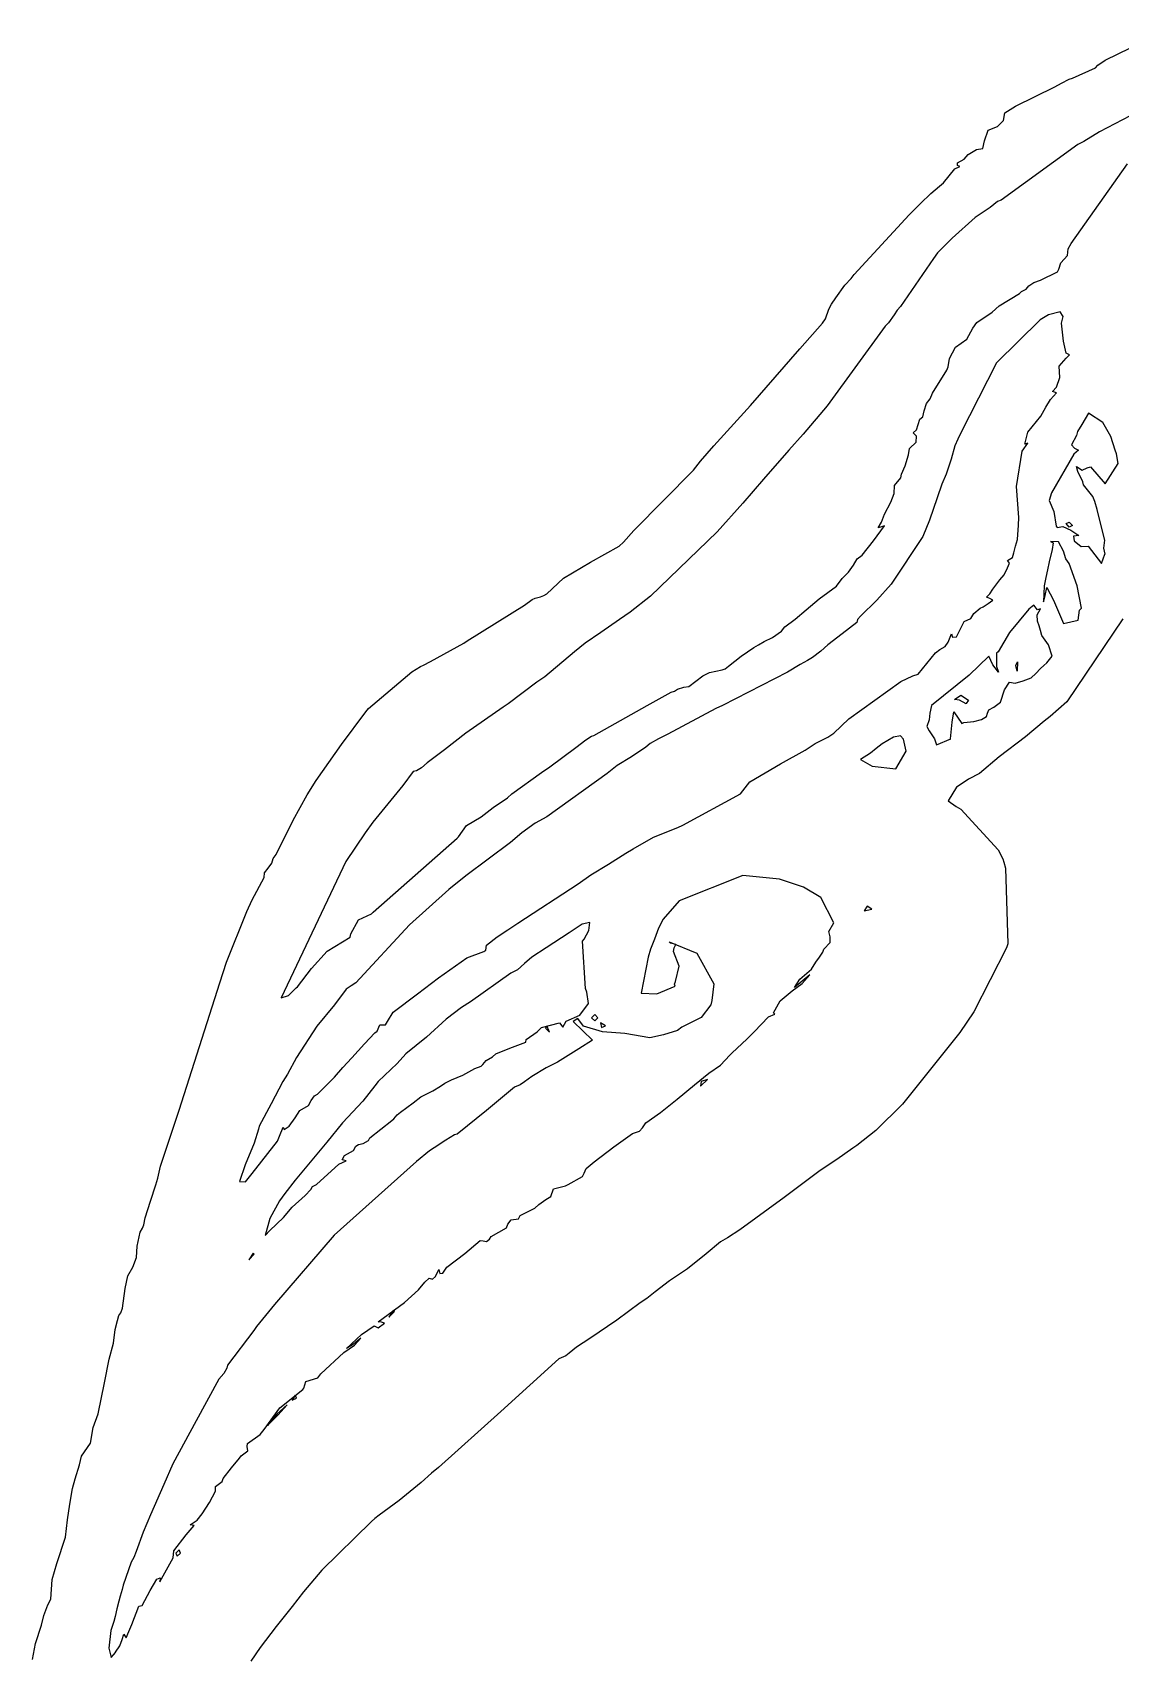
# Model space of a CAD drawing. Extents: x 0 to 208, y 1 to 205.
# Drawn here: x 168.35 to 171.89, y 192.35 to 197.63 of the extents above; entities that cross this region are included whole.
import ezdxf

# ---------------------------------------------------------------- set-up
doc = ezdxf.new("R2010")
doc.units = 0

msp = doc.modelspace()

# ---------------------------------------------------------------- linework, layer by layer
at = {"layer": 'test'}
for p, q in [((171.835584, 197.54152), (172.019982, 197.631306)), ((171.729593, 197.482643), (171.804568, 197.516769)), ((171.804568, 197.516769), (171.812329, 197.524925)), ((171.812329, 197.524925), (171.835584, 197.54152)), ((171.672302, 197.455352), (171.693553, 197.467205)), ((171.693553, 197.467205), (171.718558, 197.47951)), ((171.718558, 197.47951), (171.729593, 197.482643)), ((171.544453, 197.392191), (171.672302, 197.455352)), ((171.505969, 197.346104), (171.509723, 197.370488)), ((171.509723, 197.370488), (171.544453, 197.392191)), ((171.91723, 197.361217), (171.817126, 197.308696)), ((171.443567, 197.280016), (171.455675, 197.314805)), ((171.455675, 197.314805), (171.486524, 197.326602)), ((171.486524, 197.326602), (171.505969, 197.346104)), ((171.817126, 197.308696), (171.766162, 197.277985)), ((171.391243, 197.235792), (171.418054, 197.251822)), ((171.418054, 197.251822), (171.438177, 197.254785)), ((171.438177, 197.254785), (171.443567, 197.280016)), ((171.747338, 197.26774), (171.498534, 197.087505)), ((171.766162, 197.277985), (171.747338, 197.26774)), ((171.347753, 197.189084), (171.363473, 197.196111)), ((171.355881, 197.208106), (171.377979, 197.220552)), ((171.356445, 197.19947), (171.355881, 197.208106)), ((171.363473, 197.196111), (171.356445, 197.19947)), ((171.377979, 197.220552), (171.391243, 197.235792)), ((171.725273, 196.94704), (171.908723, 197.205575)), ((171.29844, 197.132634), (171.310491, 197.143612)), ((171.310491, 197.143612), (171.347753, 197.189084)), ((171.235917, 197.075904), (171.269394, 197.109379)), ((171.269394, 197.109379), (171.29844, 197.132634)), ((171.498534, 197.087505), (171.485862, 197.082792)), ((171.020807, 196.845953), (171.199736, 197.039667)), ((171.199736, 197.039667), (171.212662, 197.052649)), ((171.212662, 197.052649), (171.235917, 197.075904)), ((171.461986, 197.063008), (171.413241, 197.03145)), ((171.485862, 197.082792), (171.461986, 197.063008)), ((171.413241, 197.03145), (171.338559, 196.964236)), ((171.338559, 196.964236), (171.291397, 196.916041)), ((171.713194, 196.907247), (171.716017, 196.92895)), ((171.716017, 196.92895), (171.725273, 196.94704)), ((171.278274, 196.89795), (171.171224, 196.742381)), ((171.291397, 196.916041), (171.278274, 196.89795)), ((171.684944, 196.862881), (171.692338, 196.884387)), ((171.692338, 196.884387), (171.713194, 196.907247)), ((170.990214, 196.81172), (171.011381, 196.832745)), ((171.011381, 196.832745), (171.020807, 196.845953)), ((171.603842, 196.820407), (171.626278, 196.827971)), ((171.626278, 196.827971), (171.681416, 196.854697)), ((171.681416, 196.854697), (171.684944, 196.862881)), ((170.947742, 196.750034), (170.961712, 196.770354)), ((170.961712, 196.770354), (170.990214, 196.81172)), ((171.491845, 196.743863), (171.557614, 196.784762)), ((171.557614, 196.784762), (171.564246, 196.79131)), ((171.564246, 196.79131), (171.579232, 196.798732)), ((171.579232, 196.798732), (171.587812, 196.809626)), ((171.587812, 196.809626), (171.603842, 196.820407)), ((170.927366, 196.702161), (170.938768, 196.733186)), ((170.938768, 196.733186), (170.947742, 196.750034)), ((171.160866, 196.729907), (171.150537, 196.714921)), ((171.171224, 196.742381), (171.160866, 196.729907)), ((171.419466, 196.690517), (171.46859, 196.724023)), ((171.46859, 196.724023), (171.491845, 196.743863)), ((171.689898, 196.724332), (171.651601, 196.715131)), ((171.698958, 196.709261), (171.689898, 196.724332)), ((170.843969, 196.604602), (170.918617, 196.687993)), ((170.918617, 196.687993), (170.927366, 196.702161)), ((171.121807, 196.678515), (170.9333, 196.419667)), ((171.132447, 196.68938), (171.121807, 196.678515)), ((171.150537, 196.714921), (171.132447, 196.68938)), ((171.387123, 196.636302), (171.406427, 196.671778)), ((171.406427, 196.671778), (171.419466, 196.690517)), ((171.625298, 196.698904), (171.483391, 196.559565)), ((171.651601, 196.715131), (171.625298, 196.698904)), ((171.693708, 196.688603), (171.698958, 196.709261)), ((171.700566, 196.630188), (171.693708, 196.688603)), ((171.349633, 196.609943), (171.387123, 196.636302)), ((171.709626, 196.590533), (171.700566, 196.630188)), ((170.684528, 196.421045), (170.843969, 196.604602)), ((171.325955, 196.546347), (171.330809, 196.573751)), ((171.330809, 196.573751), (171.349633, 196.609943)), ((171.483391, 196.559565), (171.365936, 196.329983)), ((171.686342, 196.5482), (171.709033, 196.574785)), ((171.709033, 196.574785), (171.719588, 196.585735)), ((171.719588, 196.585735), (171.709626, 196.590533)), ((171.275575, 196.461043), (171.322088, 196.536018)), ((171.322088, 196.536018), (171.325955, 196.546347)), ((171.678243, 196.480749), (171.689165, 196.511929)), ((171.689165, 196.511929), (171.686342, 196.5482)), ((171.268068, 196.442952), (171.275575, 196.461043)), ((171.657951, 196.44056), (171.678243, 196.462009)), ((171.665317, 196.465932), (171.678243, 196.480749)), ((171.678243, 196.462009), (171.665317, 196.465932)), ((170.565653, 196.289854), (170.684528, 196.421045)), ((170.9333, 196.419667), (170.854921, 196.328057)), ((171.243402, 196.383657), (171.24803, 196.403723)), ((171.24803, 196.403723), (171.255368, 196.427853)), ((171.255368, 196.427853), (171.268068, 196.442952)), ((171.626539, 196.386681), (171.643303, 196.414963)), ((171.643303, 196.414963), (171.657951, 196.44056)), ((171.222997, 196.342123), (171.233863, 196.376771)), ((171.233863, 196.376771), (171.243402, 196.383657)), ((171.584311, 196.334761), (171.626539, 196.386681)), ((171.760237, 196.359426), (171.745985, 196.336792)), ((171.781319, 196.395621), (171.760237, 196.359426)), ((171.827968, 196.365889), (171.781319, 196.395621)), ((171.854468, 196.320589), (171.827968, 196.365889)), ((170.854921, 196.328057), (170.809122, 196.276351)), ((171.200504, 196.281247), (171.221671, 196.301737)), ((171.212668, 196.331793), (171.222997, 196.342123)), ((171.223082, 196.321492), (171.212668, 196.331793)), ((171.221671, 196.301737), (171.223082, 196.321492)), ((171.357921, 196.311271), (171.347309, 196.290472)), ((171.365936, 196.329983), (171.357921, 196.311271)), ((171.566615, 196.272878), (171.585016, 196.29873)), ((171.574828, 196.295569), (171.584311, 196.334761)), ((171.585016, 196.29873), (171.574828, 196.295569)), ((171.742824, 196.323866), (171.726568, 196.293369)), ((171.745985, 196.336792), (171.742824, 196.323866)), ((171.868213, 196.275877), (171.854468, 196.320589)), ((170.522451, 196.23998), (170.565653, 196.289854)), ((170.809122, 196.276351), (170.726389, 196.182067)), ((171.186167, 196.225458), (171.197682, 196.261238)), ((171.197682, 196.261238), (171.200504, 196.281247)), ((171.335399, 196.247131), (171.319679, 196.198148)), ((171.347309, 196.290472), (171.335399, 196.247131)), ((171.547622, 196.158539), (171.566615, 196.272878)), ((171.734499, 196.262607), (171.661685, 196.137396)), ((171.726568, 196.293369), (171.7367, 196.28208)), ((171.748836, 196.275617), (171.734499, 196.262607)), ((171.7367, 196.28208), (171.748836, 196.275617)), ((171.872841, 196.263854), (171.868213, 196.275877)), ((171.878006, 196.232829), (171.872841, 196.263854)), ((170.305334, 196.015645), (170.499139, 196.21147)), ((170.499139, 196.21147), (170.522451, 196.23998)), ((171.17231, 196.186427), (171.17485, 196.198054)), ((171.17485, 196.198054), (171.186167, 196.225458)), ((171.319679, 196.198148), (171.305089, 196.165269)), ((171.74758, 196.207195), (171.742838, 196.223)), ((171.742838, 196.223), (171.760647, 196.210695)), ((171.763751, 196.173588), (171.74758, 196.207195)), ((171.760647, 196.210695), (171.776987, 196.218456)), ((171.776987, 196.218456), (171.78805, 196.221447)), ((171.78805, 196.221447), (171.835845, 196.167137)), ((171.835845, 196.167137), (171.878006, 196.232829)), ((170.726389, 196.182067), (170.659341, 196.103516)), ((171.151031, 196.135514), (171.15216, 196.160744)), ((171.15216, 196.160744), (171.17231, 196.186427)), ((171.305089, 196.165269), (171.290385, 196.12124)), ((171.55558, 196.05771), (171.547622, 196.158539)), ((171.661685, 196.137396), (171.653727, 196.112701)), ((171.765444, 196.163033), (171.763751, 196.173588)), ((171.795749, 196.125515), (171.765444, 196.163033)), ((170.659341, 196.103516), (170.576613, 196.010546)), ((171.119591, 196.068751), (171.140278, 196.106631)), ((171.140278, 196.106631), (171.151031, 196.135514)), ((171.290385, 196.12124), (171.265182, 196.048534)), ((171.653727, 196.112701), (171.668797, 196.07647)), ((171.802156, 196.10923), (171.795749, 196.125515)), ((171.809973, 196.083887), (171.802156, 196.10923)), ((171.815223, 196.060632), (171.809973, 196.083887)), ((171.099074, 196.023483), (171.109262, 196.042194)), ((171.109262, 196.042194), (171.119591, 196.068751)), ((171.265182, 196.048534), (171.243903, 195.995761)), ((171.550726, 195.986424), (171.554451, 196.032959)), ((171.554451, 196.032959), (171.55558, 196.05771)), ((171.668797, 196.07647), (171.676248, 196.028768)), ((171.709009, 196.037442), (171.719338, 196.042014)), ((171.719338, 196.026491), (171.709009, 196.037442)), ((171.709009, 196.037442), (171.709009, 196.037442)), ((171.719338, 196.042014), (171.729667, 196.031063)), ((171.729667, 196.031063), (171.719338, 196.026491)), ((171.834527, 195.983591), (171.815223, 196.060632)), ((170.271724, 195.977029), (170.305334, 196.015645)), ((170.576613, 196.010546), (170.359443, 195.801671)), ((171.047215, 195.934628), (171.083413, 195.9822)), ((171.083413, 195.9822), (171.11945, 196.030285)), ((171.109262, 196.026672), (171.099074, 196.023483)), ((171.11945, 196.030285), (171.109262, 196.026672)), ((171.243903, 195.995761), (171.140528, 195.840561)), ((171.544179, 195.964636), (171.550726, 195.986424)), ((171.684563, 195.978757), (171.65857, 195.979603)), ((171.65857, 195.979603), (171.666473, 195.974834)), ((171.676248, 196.028768), (171.680453, 196.025212)), ((171.680453, 196.025212), (171.698544, 196.027752)), ((171.701016, 195.948141), (171.684563, 195.978757)), ((171.698544, 196.027752), (171.724395, 196.016153)), ((171.724395, 196.016153), (171.750247, 195.999389)), ((171.750247, 195.999389), (171.732918, 195.996849)), ((171.732918, 195.996849), (171.734894, 195.981186)), ((171.734894, 195.981186), (171.758234, 195.963095)), ((171.831592, 195.95836), (171.834527, 195.983591)), ((170.165056, 195.912397), (170.257557, 195.964103)), ((170.257557, 195.964103), (170.271724, 195.977029)), ((171.030508, 195.923255), (171.047215, 195.934628)), ((171.518976, 195.917505), (171.535486, 195.927072)), ((171.535486, 195.927072), (171.538901, 195.942651)), ((171.538901, 195.942651), (171.544179, 195.964636)), ((171.664215, 195.95347), (171.654196, 195.913273)), ((171.666473, 195.974834), (171.664215, 195.95347)), ((171.707762, 195.92308), (171.701016, 195.948141)), ((171.758234, 195.963095), (171.781122, 195.963942)), ((171.781122, 195.963942), (171.823836, 195.908618)), ((171.823836, 195.908618), (171.835266, 195.938263)), ((171.835543, 195.938125), (171.831592, 195.95836)), ((171.835266, 195.938263), (171.835543, 195.938125)), ((170.077302, 195.860688), (170.165056, 195.912397)), ((170.981401, 195.858936), (171.002173, 195.879877)), ((171.002173, 195.879877), (171.01905, 195.903161)), ((171.01905, 195.903161), (171.030508, 195.923255)), ((171.508139, 195.871559), (171.51875, 195.894024)), ((171.51875, 195.894024), (171.525637, 195.90901)), ((171.525637, 195.90901), (171.518976, 195.917505)), ((171.648862, 195.88807), (171.643697, 195.862219)), ((171.654196, 195.913273), (171.648862, 195.88807)), ((171.719305, 195.907868), (171.707762, 195.92308)), ((171.745156, 195.836141), (171.719305, 195.907868)), ((170.023445, 195.809744), (170.077302, 195.860688)), ((170.907699, 195.793379), (170.963565, 195.83506)), ((170.963565, 195.83506), (170.981401, 195.858936)), ((171.140528, 195.840561), (171.094943, 195.788855)), ((171.460895, 195.809518), (171.471224, 195.824448)), ((171.471224, 195.824448), (171.494225, 195.855473)), ((171.494225, 195.855473), (171.508139, 195.871559)), ((171.637545, 195.835775), (171.635852, 195.783911)), ((171.643697, 195.862219), (171.637545, 195.835775)), ((171.640819, 195.803977), (171.646632, 195.830054)), ((171.646632, 195.830054), (171.657187, 195.809367)), ((171.759324, 195.763613), (171.745156, 195.836141)), ((169.764913, 195.657542), (169.951055, 195.772773)), ((169.951055, 195.772773), (169.975298, 195.790892)), ((169.975298, 195.790892), (169.985543, 195.795549)), ((169.985543, 195.795549), (170.002759, 195.799584)), ((170.002759, 195.799584), (170.013116, 195.803818)), ((170.013116, 195.803818), (170.023445, 195.809744)), ((170.359443, 195.801671), (170.293404, 195.750315)), ((170.864615, 195.757799), (170.907699, 195.793379)), ((171.094943, 195.788855), (171.041657, 195.737149)), ((171.429738, 195.763008), (171.44018, 195.767524)), ((171.44018, 195.767524), (171.455702, 195.778474)), ((171.450566, 195.798568), (171.460895, 195.809518)), ((171.460895, 195.793996), (171.450566, 195.798568)), ((171.455702, 195.778474), (171.471224, 195.789424)), ((171.471224, 195.789424), (171.460895, 195.793996)), ((171.604477, 195.77324), (171.5876, 195.759581)), ((171.61602, 195.757718), (171.604477, 195.77324)), ((171.635852, 195.783911), (171.640819, 195.803977)), ((171.657187, 195.809367), (171.668081, 195.78868)), ((171.668081, 195.78868), (171.700819, 195.713705)), ((170.258645, 195.726806), (170.198007, 195.684479)), ((170.293404, 195.750315), (170.258645, 195.726806)), ((170.795623, 195.702642), (170.829405, 195.727703)), ((170.829405, 195.727703), (170.864615, 195.757799)), ((171.02938, 195.716463), (170.982207, 195.680268)), ((171.03192, 195.726792), (171.02938, 195.716463)), ((171.041657, 195.737149), (171.03192, 195.726792)), ((171.365984, 195.696178), (171.378345, 195.719348)), ((171.378345, 195.719348), (171.399455, 195.729226)), ((171.399455, 195.729226), (171.4097, 195.74551)), ((171.4097, 195.74551), (171.429738, 195.763008)), ((171.5876, 195.759581), (171.525302, 195.683999)), ((171.615512, 195.741885), (171.626208, 195.760907)), ((171.616641, 195.720606), (171.615512, 195.741885)), ((171.626208, 195.760907), (171.61602, 195.757718)), ((171.621043, 195.706015), (171.616641, 195.720606)), ((171.700819, 195.713705), (171.748512, 195.724063)), ((171.89316, 195.728859), (171.710887, 195.458674)), ((171.748512, 195.724063), (171.748543, 195.724009)), ((171.748543, 195.724009), (171.752748, 195.756473)), ((171.752748, 195.756473), (171.759324, 195.763613)), ((170.198007, 195.684479), (170.14745, 195.64917)), ((170.728519, 195.65489), (170.755245, 195.66742)), ((170.755245, 195.66742), (170.784475, 195.688418)), ((170.784475, 195.688418), (170.795623, 195.702642)), ((170.982207, 195.680268), (170.935801, 195.644073)), ((171.326444, 195.653167), (171.336661, 195.680176)), ((171.336661, 195.680176), (171.340019, 195.668661)), ((171.340019, 195.668661), (171.353622, 195.670637)), ((171.353622, 195.670637), (171.365984, 195.696178)), ((171.525302, 195.683999), (171.488122, 195.621089)), ((171.626208, 195.690493), (171.621043, 195.706015)), ((171.630724, 195.67497), (171.626208, 195.690493)), ((171.651777, 195.644251), (171.630724, 195.67497)), ((169.645387, 195.589925), (169.75306, 195.649612)), ((169.75306, 195.649612), (169.764913, 195.657542)), ((170.112384, 195.621681), (170.016437, 195.54065)), ((170.14745, 195.64917), (170.112384, 195.621681)), ((170.654249, 195.607872), (170.695612, 195.635304)), ((170.695612, 195.635304), (170.710259, 195.644081)), ((170.710259, 195.644081), (170.728519, 195.65489)), ((170.912857, 195.623386), (170.885594, 195.602699)), ((170.935801, 195.644073), (170.912857, 195.623386)), ((171.228217, 195.549242), (171.285155, 195.618144)), ((171.285155, 195.618144), (171.299436, 195.629235)), ((171.299436, 195.629235), (171.31603, 195.638915)), ((171.31603, 195.638915), (171.326444, 195.653167)), ((171.488122, 195.621089), (171.483184, 195.617138)), ((171.483184, 195.617138), (171.483466, 195.573831)), ((171.664054, 195.606949), (171.651777, 195.644251)), ((169.444341, 195.43788), (169.584806, 195.556453)), ((169.584806, 195.556453), (169.613186, 195.574007)), ((169.613186, 195.574007), (169.623092, 195.578579)), ((169.623092, 195.578579), (169.645387, 195.589925)), ((170.550821, 195.554402), (170.571508, 195.558353)), ((170.571508, 195.558353), (170.592195, 195.562925)), ((170.592195, 195.562925), (170.602524, 195.566509)), ((170.804292, 195.555991), (170.593303, 195.447584)), ((170.602524, 195.566509), (170.612881, 195.574665)), ((170.612881, 195.574665), (170.654249, 195.607872)), ((170.84566, 195.580375), (170.804292, 195.555991)), ((170.86979, 195.593301), (170.84566, 195.580375)), ((170.885594, 195.602699), (170.86979, 195.593301)), ((171.458517, 195.607773), (171.394673, 195.545724)), ((171.471161, 195.578741), (171.458517, 195.607773)), ((171.489759, 195.555655), (171.471161, 195.578741)), ((171.483466, 195.573831), (171.489759, 195.555655)), ((171.545533, 195.576658), (171.550697, 195.589386)), ((171.545646, 195.57665), (171.545533, 195.576658)), ((171.550415, 195.558362), (171.545646, 195.57665)), ((171.550697, 195.589386), (171.550415, 195.558362)), ((171.610686, 195.550872), (171.626208, 195.566987)), ((171.626208, 195.566987), (171.636566, 195.576723)), ((171.636566, 195.576723), (171.646895, 195.585359)), ((171.646895, 195.585359), (171.664054, 195.606949)), ((169.990698, 195.522559), (169.897085, 195.452757)), ((170.016437, 195.54065), (169.990698, 195.522559)), ((170.447412, 195.499845), (170.468099, 195.506591)), ((170.468099, 195.506591), (170.483734, 195.509413)), ((170.483734, 195.509413), (170.529315, 195.543423)), ((170.529315, 195.543423), (170.550821, 195.554402)), ((171.003467, 195.403474), (171.172718, 195.525027)), ((171.172718, 195.525027), (171.211058, 195.543344)), ((171.211058, 195.543344), (171.228217, 195.549242)), ((171.394673, 195.545724), (171.271435, 195.447483)), ((171.508804, 195.498435), (171.52537, 195.522678)), ((171.52537, 195.522678), (171.543461, 195.519432)), ((171.543461, 195.519432), (171.569312, 195.527645)), ((171.569312, 195.527645), (171.595164, 195.536789)), ((171.595164, 195.536789), (171.610686, 195.550872)), ((169.897085, 195.452757), (169.880773, 195.441384)), ((170.348485, 195.447547), (170.426725, 195.490278)), ((170.426725, 195.490278), (170.437082, 195.494088)), ((170.437082, 195.494088), (170.447412, 195.499845)), ((171.347023, 195.467216), (171.366807, 195.481214)), ((171.362461, 195.464309), (171.347023, 195.467216)), ((171.384418, 195.453189), (171.362461, 195.464309)), ((171.366807, 195.481214), (171.392235, 195.464789)), ((171.392235, 195.464789), (171.384389, 195.453246)), ((171.384389, 195.453246), (171.384418, 195.453189)), ((171.474853, 195.442332), (171.495568, 195.457798)), ((171.495568, 195.457798), (171.508804, 195.498435)), ((171.710887, 195.458674), (171.65722, 195.411907)), ((169.356265, 195.32034), (169.435733, 195.426337)), ((169.435733, 195.426337), (169.444341, 195.43788)), ((169.880773, 195.441384), (169.759646, 195.357237)), ((170.176109, 195.349881), (170.348485, 195.447547)), ((170.5716, 195.437932), (170.415503, 195.35451)), ((170.593303, 195.447584), (170.5716, 195.437932)), ((170.954346, 195.357063), (171.003467, 195.403474)), ((171.264323, 195.401085), (171.25676, 195.378987)), ((171.266863, 195.421942), (171.264323, 195.401085)), ((171.271435, 195.447483), (171.266863, 195.421942)), ((171.339355, 195.393101), (171.344266, 195.426708)), ((171.344266, 195.426708), (171.369976, 195.389161)), ((171.409631, 195.395427), (171.433818, 195.401748)), ((171.433818, 195.401748), (171.450243, 195.411372)), ((171.450243, 195.411372), (171.453714, 195.422746)), ((171.453714, 195.422746), (171.457919, 195.433696)), ((171.457919, 195.433696), (171.474853, 195.442332)), ((171.65722, 195.411907), (171.637662, 195.395961)), ((169.759646, 195.357237), (169.691291, 195.302946)), ((170.149439, 195.335911), (170.168347, 195.348188)), ((170.168347, 195.348188), (170.176109, 195.349881)), ((170.415503, 195.35451), (170.385457, 195.338988)), ((170.935437, 195.344137), (170.954346, 195.357063)), ((171.171201, 195.348947), (171.148567, 195.344375)), ((171.180683, 195.338279), (171.171201, 195.348947)), ((171.25676, 195.378987), (171.264521, 195.364763)), ((171.264521, 195.364763), (171.281539, 195.339081)), ((171.334134, 195.338807), (171.339355, 195.393101)), ((171.369976, 195.389161), (171.377229, 195.392604)), ((171.377229, 195.392604), (171.409631, 195.395427)), ((171.57662, 195.345257), (171.492154, 195.280919)), ((171.637662, 195.395961), (171.57662, 195.345257)), ((169.274386, 195.204), (169.356265, 195.32034)), ((169.691291, 195.302946), (169.634071, 195.26145)), ((170.032666, 195.248383), (170.11724, 195.311076)), ((170.11724, 195.311076), (170.149439, 195.335911)), ((170.344084, 195.312544), (170.297545, 195.281036)), ((170.358336, 195.323466), (170.344084, 195.312544)), ((170.385457, 195.338988), (170.358336, 195.323466)), ((170.781274, 195.258426), (170.861851, 195.302763)), ((170.861851, 195.302763), (170.894504, 195.32345)), ((170.894504, 195.32345), (170.935437, 195.344137)), ((171.073439, 195.292249), (171.041918, 195.271562)), ((171.092207, 195.307771), (171.073439, 195.292249)), ((171.112047, 195.323293), (171.092207, 195.307771)), ((171.148567, 195.344375), (171.112047, 195.323293)), ((171.15567, 195.241223), (171.190144, 195.299293)), ((171.190166, 195.299324), (171.180683, 195.338279)), ((171.190144, 195.299293), (171.190166, 195.299324)), ((171.281539, 195.339081), (171.288368, 195.31958)), ((171.288368, 195.31958), (171.334351, 195.338884)), ((171.334351, 195.338884), (171.334134, 195.338807)), ((169.616037, 195.245279), (169.599414, 195.235542)), ((169.634071, 195.26145), (169.616037, 195.245279)), ((170.005319, 195.229587), (170.032666, 195.248383)), ((170.25101, 195.252814), (170.218963, 195.226257)), ((170.297545, 195.281036), (170.25101, 195.252814)), ((170.682349, 195.199608), (170.781274, 195.258426)), ((171.041918, 195.271562), (171.079095, 195.250141)), ((171.079095, 195.250141), (171.15567, 195.241223)), ((171.492154, 195.280919), (171.42752, 195.226628)), ((169.245126, 195.157465), (169.274386, 195.204)), ((169.555334, 195.18798), (169.458136, 195.06829)), ((169.588944, 195.233567), (169.555334, 195.18798)), ((169.599414, 195.235542), (169.588944, 195.233567)), ((169.909682, 195.160468), (170.005319, 195.229587)), ((170.218963, 195.226257), (170.023502, 195.085445)), ((170.659094, 195.170692), (170.682349, 195.199608)), ((171.378001, 195.198406), (171.352883, 195.181953)), ((171.391943, 195.208538), (171.378001, 195.198406)), ((171.42752, 195.226628), (171.391943, 195.208538)), ((169.199945, 195.074734), (169.245126, 195.157465)), ((169.849245, 195.116517), (169.895684, 195.147542)), ((169.895684, 195.147542), (169.909682, 195.160468)), ((170.464508, 195.059454), (170.6517, 195.160645)), ((170.6517, 195.160645), (170.659094, 195.170692)), ((171.352883, 195.181953), (171.325874, 195.138011)), ((171.325874, 195.138011), (171.352319, 195.118989)), ((169.762425, 195.05792), (169.809485, 195.085493)), ((169.809485, 195.085493), (169.849245, 195.116517)), ((170.023502, 195.085445), (169.985515, 195.065069)), ((171.352319, 195.118989), (171.367643, 195.110409)), ((171.367643, 195.110409), (171.488612, 194.978586)), ((169.144505, 194.963564), (169.199945, 195.074734)), ((169.433047, 195.033887), (169.370216, 194.940816)), ((169.458136, 195.06829), (169.433047, 195.033887)), ((169.736009, 195.020748), (169.762425, 195.05792)), ((169.942363, 195.033906), (169.905068, 195.002881)), ((169.985515, 195.065069), (169.942363, 195.033906)), ((170.369777, 195.019661), (170.447998, 195.051439)), ((170.447998, 195.051439), (170.464508, 195.059454)), ((169.459707, 194.776847), (169.731521, 195.016882)), ((169.731521, 195.016882), (169.736009, 195.020748)), ((169.905068, 195.002881), (169.7598, 194.894175)), ((170.279506, 194.967878), (170.303579, 194.982187)), ((170.303579, 194.982187), (170.369777, 195.019661)), ((171.488612, 194.978586), (171.503993, 194.950028)), ((169.118597, 194.919594), (169.130366, 194.935116)), ((169.130366, 194.935116), (169.13443, 194.950638)), ((169.13443, 194.950638), (169.144505, 194.963564)), ((169.370216, 194.940816), (169.160254, 194.498727)), ((170.166374, 194.897219), (170.222968, 194.932025)), ((170.222968, 194.932025), (170.279506, 194.967878)), ((171.503993, 194.950028), (171.506533, 194.938542)), ((171.506533, 194.938542), (171.51198, 194.919294)), ((169.066852, 194.816162), (169.105417, 194.888549)), ((169.105417, 194.888549), (169.106828, 194.904072)), ((169.106828, 194.904072), (169.118597, 194.919594)), ((169.7598, 194.894175), (169.704561, 194.850436)), ((170.124893, 194.868438), (170.166374, 194.897219)), ((170.659509, 194.895416), (170.452716, 194.813075)), ((170.778435, 194.884127), (170.659509, 194.895416)), ((170.855992, 194.857316), (170.778435, 194.884127)), ((171.51198, 194.919294), (171.520165, 194.673408)), ((169.704561, 194.850436), (169.57733, 194.735394)), ((169.92845, 194.741289), (170.124893, 194.868438)), ((170.913106, 194.824339), (170.855992, 194.857316)), ((170.955069, 194.742164), (170.913106, 194.824339)), ((168.983328, 194.614506), (169.048677, 194.778223)), ((169.048677, 194.778223), (169.066852, 194.816162)), ((169.411941, 194.75156), (169.454289, 194.771569)), ((169.454289, 194.771569), (169.459707, 194.776847)), ((170.452716, 194.813075), (170.400539, 194.753557)), ((171.062992, 194.795913), (171.053735, 194.780448)), ((171.053735, 194.780448), (171.078175, 194.786177)), ((171.078175, 194.786177), (171.062992, 194.795913)), ((171.078175, 194.786177), (171.078175, 194.786177)), ((169.386682, 194.706249), (169.411941, 194.75156)), ((169.57733, 194.735394), (169.403027, 194.546723)), ((169.862216, 194.695992), (169.896463, 194.71967)), ((169.896463, 194.71967), (169.92845, 194.741289)), ((170.138268, 194.73762), (170.095664, 194.709426)), ((170.162201, 194.742784), (170.138268, 194.73762)), ((170.144533, 194.688578), (170.158983, 194.717018)), ((170.158983, 194.717018), (170.162201, 194.742784)), ((170.385468, 194.724438), (170.373022, 194.689112)), ((170.400539, 194.753557), (170.385468, 194.724438)), ((170.938983, 194.714337), (170.955069, 194.742164)), ((170.942849, 194.696896), (170.938983, 194.714337)), ((169.309822, 194.649929), (169.384425, 194.695017)), ((169.384425, 194.695017), (169.386682, 194.706249)), ((169.824728, 194.653151), (169.826986, 194.66935)), ((169.826986, 194.66935), (169.862216, 194.695992)), ((170.021293, 194.660305), (169.974458, 194.630596)), ((170.095664, 194.709426), (170.021293, 194.660305)), ((170.13872, 194.682313), (170.144533, 194.688578)), ((170.148315, 194.528897), (170.13872, 194.682313)), ((170.373022, 194.689112), (170.359504, 194.656182)), ((170.424415, 194.675447), (170.420576, 194.680442)), ((170.420576, 194.680442), (170.50973, 194.643262)), ((170.442138, 194.671862), (170.424415, 194.675447)), ((170.434716, 194.648438), (170.436409, 194.661364)), ((170.436409, 194.661364), (170.442138, 194.671862)), ((170.921936, 194.657046), (170.942567, 194.677846)), ((170.942567, 194.677846), (170.942849, 194.696896)), ((171.51579, 194.660483), (171.409065, 194.453657)), ((171.520165, 194.673408), (171.51579, 194.660483)), ((168.960948, 194.547287), (168.983328, 194.614506)), ((169.258514, 194.593648), (169.309822, 194.649929)), ((169.671795, 194.56335), (169.763819, 194.628597)), ((169.763819, 194.628597), (169.818576, 194.649284)), ((169.818576, 194.649284), (169.824728, 194.653151)), ((169.950893, 194.609909), (169.927496, 194.589222)), ((169.974458, 194.630596), (169.950893, 194.609909)), ((170.352448, 194.630331), (170.328939, 194.514202)), ((170.359504, 194.656182), (170.352448, 194.630331)), ((170.452467, 194.601174), (170.434716, 194.648438)), ((170.50973, 194.643262), (170.564922, 194.544493)), ((170.88251, 194.592078), (170.896423, 194.613838)), ((170.896423, 194.613838), (170.907825, 194.63032)), ((170.907825, 194.63032), (170.919396, 194.646378)), ((170.919396, 194.646378), (170.921936, 194.657046)), ((169.213579, 194.53417), (169.258514, 194.593648)), ((169.603331, 194.511644), (169.671795, 194.56335)), ((169.906499, 194.578582), (169.774803, 194.485818)), ((169.927496, 194.589222), (169.906499, 194.578582)), ((170.440727, 194.551286), (170.452467, 194.601174)), ((170.827087, 194.532081), (170.84467, 194.559428)), ((170.84467, 194.559428), (170.88251, 194.592078)), ((170.876815, 194.573285), (170.851951, 194.552683)), ((170.852036, 194.545232), (170.876815, 194.573285)), ((168.828939, 194.133634), (168.960948, 194.547287)), ((169.160254, 194.498727), (169.184045, 194.506544)), ((169.184045, 194.506544), (169.184087, 194.506455)), ((169.184087, 194.506455), (169.208894, 194.530698)), ((169.208894, 194.530698), (169.213579, 194.53417)), ((169.371982, 194.52677), (169.333202, 194.476148)), ((169.387504, 194.537523), (169.371982, 194.52677)), ((169.403027, 194.546723), (169.387504, 194.537523)), ((169.523947, 194.451842), (169.603331, 194.511644)), ((170.152549, 194.516846), (170.148315, 194.528897)), ((170.158052, 194.479852), (170.152549, 194.516846)), ((170.328939, 194.514202), (170.380696, 194.511013)), ((170.380696, 194.511013), (170.439711, 194.536667)), ((170.437171, 194.543186), (170.440727, 194.551286)), ((170.439711, 194.536667), (170.437171, 194.543186)), ((170.564922, 194.544493), (170.559164, 194.489485)), ((170.780148, 194.489327), (170.820006, 194.521667)), ((170.820006, 194.521667), (170.852036, 194.545232)), ((170.851951, 194.552683), (170.827087, 194.532081)), ((169.333202, 194.476148), (169.276622, 194.406747)), ((169.50549, 194.421483), (169.523947, 194.451842)), ((169.745545, 194.467728), (169.696439, 194.428951)), ((169.774803, 194.485818), (169.745545, 194.467728)), ((170.130422, 194.442116), (170.158052, 194.479852)), ((170.555806, 194.475543), (170.524592, 194.434895)), ((170.559164, 194.489485), (170.555806, 194.475543)), ((170.759489, 194.450313), (170.780148, 194.489327)), ((170.76361, 194.445035), (170.759489, 194.450313)), ((171.409065, 194.453657), (171.363503, 194.38644)), ((169.276622, 194.406747), (169.210625, 194.304837)), ((169.471962, 194.389874), (169.480767, 194.410505)), ((169.480767, 194.410505), (169.499563, 194.410505)), ((169.499563, 194.410505), (169.50549, 194.421483)), ((169.696439, 194.428951), (169.631903, 194.371445)), ((169.992032, 194.38776), (170.005268, 194.401758)), ((170.005268, 194.401758), (170.064673, 194.417196)), ((170.024654, 194.405838), (170.018868, 194.400052)), ((170.018868, 194.400052), (170.031709, 194.387296)), ((170.031709, 194.387296), (170.024654, 194.405838)), ((170.024654, 194.405838), (170.024654, 194.405838)), ((170.064673, 194.417196), (170.075031, 194.403113)), ((170.075031, 194.403113), (170.08536, 194.422925)), ((170.08536, 194.422925), (170.130422, 194.442116)), ((170.123978, 194.431793), (170.108456, 194.421774)), ((170.108456, 194.421774), (170.171306, 194.361122)), ((170.14173, 194.406901), (170.123978, 194.431793)), ((170.203776, 194.388218), (170.14173, 194.406901)), ((170.178476, 194.444361), (170.168147, 194.434003)), ((170.168147, 194.434003), (170.178476, 194.423674)), ((170.188834, 194.434003), (170.178476, 194.444361)), ((170.178476, 194.423674), (170.188834, 194.434003)), ((170.188834, 194.434003), (170.188834, 194.434003)), ((170.213274, 194.408095), (170.19699, 194.417155)), ((170.19699, 194.417155), (170.200659, 194.401858)), ((170.200659, 194.401858), (170.213274, 194.408095)), ((170.213274, 194.408095), (170.213274, 194.408095)), ((170.46151, 194.403712), (170.447766, 194.393044)), ((170.524592, 194.434895), (170.46151, 194.403712)), ((170.695829, 194.387846), (170.742838, 194.437359)), ((170.742838, 194.437359), (170.76361, 194.445035)), ((169.390205, 194.304079), (169.430611, 194.348913)), ((169.430611, 194.348913), (169.464144, 194.38471)), ((169.464144, 194.38471), (169.471962, 194.389874)), ((169.631903, 194.371445), (169.565677, 194.316914)), ((169.902655, 194.335436), (169.954906, 194.354289)), ((169.954906, 194.354289), (169.956035, 194.36332)), ((169.956035, 194.36332), (169.992032, 194.38776)), ((170.171306, 194.361122), (170.126823, 194.333379)), ((170.276795, 194.382715), (170.203776, 194.388218)), ((170.357979, 194.368547), (170.276795, 194.382715)), ((170.402333, 194.378058), (170.357979, 194.368547)), ((170.447766, 194.393044), (170.402333, 194.378058)), ((170.62345, 194.319063), (170.673053, 194.365917)), ((170.673053, 194.365917), (170.695829, 194.387846)), ((171.363503, 194.38644), (171.177759, 194.153883)), ((169.210625, 194.304837), (169.181463, 194.250543)), ((169.361077, 194.272648), (169.390205, 194.304079)), ((169.565677, 194.316914), (169.537237, 194.285796)), ((169.815629, 194.282209), (169.826156, 194.294909)), ((169.826156, 194.294909), (169.846533, 194.307214)), ((169.846533, 194.307214), (169.857511, 194.317346)), ((169.857511, 194.317346), (169.902655, 194.335436)), ((170.057348, 194.289804), (170.044422, 194.283144)), ((170.126823, 194.333379), (170.057348, 194.289804)), ((170.586535, 194.279842), (170.617044, 194.312656)), ((170.617044, 194.312656), (170.62345, 194.319063)), ((169.181463, 194.250543), (169.166448, 194.227288)), ((169.278775, 194.185718), (169.333222, 194.240853)), ((169.333222, 194.240853), (169.361077, 194.272648)), ((169.537237, 194.285796), (169.475109, 194.227295)), ((169.713126, 194.232567), (169.749905, 194.247976)), ((169.749905, 194.247976), (169.788903, 194.269396)), ((169.788903, 194.269396), (169.809364, 194.277158)), ((169.809364, 194.277158), (169.815629, 194.282209)), ((169.974293, 194.243052), (169.951038, 194.226344)), ((170.020828, 194.271404), (169.974293, 194.243052)), ((170.044422, 194.283144), (170.020828, 194.271404)), ((170.502896, 194.215972), (170.549471, 194.253708)), ((170.549471, 194.253708), (170.586535, 194.279842)), ((169.166448, 194.227288), (169.128365, 194.154937)), ((169.268446, 194.180722), (169.278775, 194.185718)), ((169.464836, 194.212986), (169.426056, 194.163408)), ((169.475109, 194.227295), (169.464836, 194.212986)), ((169.614162, 194.177533), (169.653267, 194.196216)), ((169.653267, 194.196216), (169.678244, 194.211682)), ((169.678244, 194.211682), (169.69227, 194.222153)), ((169.69227, 194.222153), (169.713126, 194.232567)), ((169.9183, 194.208423), (169.826953, 194.133448)), ((169.93639, 194.216692), (169.9183, 194.208423)), ((169.951038, 194.226344), (169.93639, 194.216692)), ((170.445938, 194.169437), (170.502896, 194.215972)), ((170.522263, 194.212139), (170.544615, 194.233278)), ((170.524521, 194.226843), (170.522263, 194.212139)), ((170.544474, 194.23325), (170.524521, 194.226843)), ((170.544615, 194.233278), (170.544474, 194.23325)), ((168.768747, 193.952662), (168.828939, 194.133634)), ((169.128365, 194.154937), (169.089582, 194.082547)), ((169.206394, 194.109602), (169.220703, 194.132857)), ((169.220703, 194.132857), (169.249142, 194.148831)), ((169.249142, 194.148831), (169.258089, 194.1652)), ((169.258089, 194.1652), (169.268446, 194.180722)), ((169.426056, 194.163408), (169.360075, 194.092401)), ((169.547564, 194.127281), (169.588932, 194.157524)), ((169.588932, 194.157524), (169.614162, 194.177533)), ((169.826953, 194.133448), (169.731452, 194.056396)), ((170.39196, 194.126133), (170.445938, 194.169437)), ((171.177759, 194.153883), (171.090731, 194.068443)), ((169.089582, 194.082547), (169.087325, 194.072839)), ((169.17027, 194.071164), (169.18678, 194.082255)), ((169.18678, 194.082255), (169.206394, 194.109602)), ((169.360075, 194.092401), (169.308372, 194.030222)), ((169.448721, 194.044141), (169.520075, 194.10047)), ((169.520075, 194.10047), (169.526087, 194.10634)), ((169.526087, 194.10634), (169.537234, 194.118645)), ((169.537234, 194.118645), (169.547564, 194.127281)), ((170.333896, 194.076408), (170.344508, 194.092523)), ((170.344508, 194.092523), (170.39196, 194.126133)), ((169.073214, 194.027387), (169.043109, 193.956916)), ((169.066124, 193.928453), (169.148284, 194.03375)), ((169.087325, 194.072839), (169.073214, 194.027387)), ((169.148284, 194.03375), (169.154691, 194.049131)), ((169.154691, 194.049131), (169.166629, 194.078304)), ((169.166629, 194.078304), (169.17027, 194.071164)), ((169.308372, 194.030222), (169.206304, 193.90664)), ((169.427159, 194.025401), (169.44398, 194.036069)), ((169.44398, 194.036069), (169.448721, 194.044141)), ((169.695093, 194.036358), (169.657468, 194.011296)), ((169.723691, 194.053856), (169.695093, 194.036358)), ((169.731452, 194.056396), (169.723691, 194.053856)), ((170.240579, 194.014977), (170.300876, 194.058064)), ((170.300876, 194.058064), (170.324385, 194.066163)), ((170.324385, 194.066163), (170.333896, 194.076408)), ((171.090731, 194.068443), (171.02983, 194.019322)), ((169.35887, 193.972936), (169.366631, 193.986511)), ((169.366631, 193.986511), (169.395071, 194.002993)), ((169.395071, 194.002993), (169.402973, 194.017245)), ((169.402973, 194.017245), (169.411891, 194.022156)), ((169.411891, 194.022156), (169.427159, 194.025401)), ((169.641945, 194.001673), (169.599423, 193.967078)), ((169.657468, 194.011296), (169.641945, 194.001673)), ((170.176961, 193.966147), (170.240579, 194.014977)), ((170.965113, 193.97422), (170.91082, 193.938251)), ((171.016029, 194.01063), (170.965113, 193.97422)), ((171.02983, 194.019322), (171.016029, 194.01063)), ((168.759885, 193.912792), (168.768747, 193.952662)), ((169.043109, 193.956916), (169.025216, 193.90284)), ((169.044689, 193.901428), (169.066392, 193.928522)), ((169.066392, 193.928522), (169.066124, 193.928453)), ((169.275146, 193.893051), (169.347892, 193.958402)), ((169.599423, 193.967078), (169.332147, 193.728837)), ((169.347892, 193.958402), (169.371796, 193.969352)), ((169.371796, 193.969352), (169.35887, 193.972936)), ((170.138776, 193.918282), (170.143941, 193.930079)), ((170.143941, 193.930079), (170.151109, 193.9445)), ((170.151109, 193.9445), (170.176961, 193.966147)), ((170.91082, 193.938251), (170.793689, 193.85061)), ((168.736545, 193.838904), (168.753337, 193.892105)), ((168.753337, 193.892105), (168.759885, 193.912792)), ((169.025216, 193.90284), (169.044689, 193.901428)), ((169.206304, 193.90664), (169.172694, 193.863643)), ((169.238316, 193.85687), (169.256463, 193.876879)), ((169.256463, 193.876879), (169.262361, 193.885854)), ((169.262361, 193.885854), (169.275146, 193.893051)), ((170.035537, 193.85354), (170.044483, 193.87846)), ((170.044483, 193.87846), (170.083427, 193.888366)), ((170.083427, 193.888366), (170.092684, 193.893136)), ((170.092684, 193.893136), (170.138776, 193.918282)), ((168.718793, 193.785064), (168.736545, 193.838904)), ((169.154604, 193.839965), (169.123576, 193.782631)), ((169.172694, 193.863643), (169.154604, 193.839965)), ((169.167732, 193.785502), (169.196113, 193.819052)), ((169.196113, 193.819052), (169.238316, 193.85687)), ((169.936152, 193.792072), (169.983918, 193.815948)), ((169.983918, 193.815948), (169.996844, 193.827632)), ((169.996844, 193.827632), (170.019958, 193.844537)), ((170.019958, 193.844537), (170.035537, 193.85354)), ((170.793689, 193.85061), (170.649268, 193.74533)), ((168.715153, 193.761781), (168.718793, 193.785064)), ((169.123576, 193.782631), (169.108054, 193.727186)), ((169.123624, 193.743084), (169.167732, 193.785502)), ((169.891815, 193.752448), (169.89698, 193.763793)), ((169.89698, 193.763793), (169.907309, 193.778017)), ((169.907309, 193.778017), (169.931185, 193.781065)), ((169.931185, 193.781065), (169.936152, 193.792072)), ((168.69328, 193.692337), (168.702565, 193.738074)), ((168.702565, 193.738074), (168.710016, 193.751)), ((168.710016, 193.751), (168.715153, 193.761781)), ((169.108054, 193.727186), (169.123576, 193.743103)), ((169.123576, 193.743103), (169.123624, 193.743084)), ((169.332147, 193.728837), (169.138636, 193.503096)), ((169.756396, 193.668902), (169.806632, 193.711077)), ((169.806632, 193.711077), (169.81682, 193.709948)), ((169.81682, 193.709948), (169.827008, 193.707973)), ((169.827008, 193.707973), (169.837394, 193.715198)), ((169.837394, 193.715198), (169.841994, 193.72358)), ((169.841994, 193.72358), (169.891815, 193.752448)), ((170.609754, 193.719422), (170.587204, 193.706496)), ((170.649268, 193.74533), (170.609754, 193.719422)), ((168.690458, 193.655894), (168.69328, 193.692337)), ((169.069347, 193.67016), (169.055151, 193.648147)), ((169.055151, 193.648147), (169.073242, 193.666237)), ((169.073242, 193.666266), (169.069347, 193.67016)), ((169.073242, 193.666237), (169.073242, 193.666266)), ((169.69849, 193.624884), (169.756396, 193.668902)), ((170.540626, 193.667716), (170.480081, 193.618581)), ((170.587204, 193.706496), (170.540626, 193.667716)), ((168.662462, 193.595879), (168.679169, 193.624073)), ((168.679169, 193.624073), (168.690458, 193.655894)), ((169.661547, 193.59367), (169.672667, 193.616925)), ((169.672667, 193.616925), (169.675828, 193.603999)), ((169.675828, 193.603999), (169.685818, 193.60541)), ((169.685818, 193.60541), (169.69849, 193.624884)), ((170.480081, 193.618581), (170.421402, 193.580447)), ((168.645359, 193.491677), (168.653628, 193.555344)), ((168.653628, 193.555344), (168.662462, 193.595879)), ((169.560963, 193.509746), (169.606034, 193.550829)), ((169.606034, 193.550829), (169.626608, 193.575523)), ((169.626608, 193.575523), (169.641171, 193.588449)), ((169.641171, 193.588449), (169.651359, 193.585909)), ((169.651359, 193.585909), (169.661547, 193.59367)), ((170.421402, 193.580447), (170.375168, 193.544266)), ((169.138636, 193.503096), (169.080019, 193.43243)), ((169.475555, 193.446573), (169.560963, 193.509746)), ((170.326287, 193.509073), (170.250795, 193.452417)), ((170.347256, 193.52293), (170.326287, 193.509073)), ((170.375168, 193.544266), (170.347256, 193.52293)), ((168.621144, 193.422657), (168.629188, 193.451094)), ((168.629188, 193.451094), (168.633844, 193.467152)), ((168.633844, 193.467152), (168.639545, 193.475873)), ((168.639545, 193.475873), (168.645359, 193.491677)), ((169.485884, 193.446291), (169.475555, 193.446573)), ((169.496241, 193.442932), (169.485884, 193.446291)), ((169.524347, 193.484015), (169.510151, 193.462002)), ((169.510151, 193.462002), (169.528242, 193.480092)), ((169.528242, 193.48012), (169.524347, 193.484015)), ((169.528242, 193.480092), (169.528242, 193.48012)), ((170.250795, 193.452417), (170.162895, 193.392908)), ((168.615754, 193.377544), (168.621144, 193.422657)), ((169.072003, 193.419222), (168.986456, 193.306598)), ((169.080019, 193.43243), (169.072003, 193.419222)), ((169.37216, 193.360721), (169.420801, 193.406102)), ((169.41867, 193.394588), (169.395415, 193.374889)), ((169.398971, 193.371333), (169.41867, 193.394588)), ((169.420801, 193.406102), (169.462149, 193.434155)), ((169.462149, 193.434155), (169.475554, 193.427777)), ((169.475554, 193.427777), (169.496241, 193.442932)), ((170.162895, 193.392908), (170.118947, 193.365165)), ((168.60201, 193.325838), (168.615754, 193.377544)), ((169.289407, 193.278307), (169.364432, 193.348077)), ((169.364432, 193.348077), (169.398971, 193.371333)), ((169.395415, 193.374889), (169.37216, 193.360721)), ((170.095692, 193.345466), (170.084911, 193.336774)), ((170.118947, 193.365165), (170.095692, 193.345466)), ((168.586685, 193.249441), (168.60201, 193.325838)), ((168.984199, 193.296184), (168.974462, 193.279561)), ((168.986456, 193.306598), (168.984199, 193.296184)), ((170.061656, 193.326811), (169.873936, 193.155804)), ((170.084911, 193.336774), (170.061656, 193.326811)), ((168.565998, 193.148564), (168.586685, 193.249441)), ((168.958291, 193.260765), (168.884918, 193.125431)), ((168.974462, 193.279561), (168.958291, 193.260765)), ((169.234229, 193.231571), (169.240382, 193.252963)), ((169.240382, 193.252963), (169.279049, 193.265353)), ((169.279049, 193.265353), (169.289407, 193.278307)), ((169.155695, 193.167853), (169.230758, 193.227083)), ((169.206178, 193.208594), (169.195961, 193.192536)), ((169.195961, 193.192536), (169.210242, 193.198857)), ((169.210242, 193.198857), (169.206178, 193.208594)), ((169.210242, 193.198857), (169.210242, 193.198857)), ((169.230758, 193.227083), (169.234229, 193.231571)), ((168.550448, 193.104359), (168.565998, 193.148564)), ((169.104783, 193.097193), (169.155695, 193.167853)), ((169.146835, 193.147264), (169.116462, 193.110418)), ((169.116462, 193.110418), (169.150072, 193.144027)), ((169.180445, 193.177637), (169.146835, 193.147264)), ((169.150072, 193.144027), (169.180445, 193.177637)), ((169.150072, 193.144027), (169.150072, 193.144027)), ((169.873936, 193.155804), (169.671123, 192.974829)), ((168.540993, 193.052967), (168.550448, 193.104359)), ((168.884918, 193.125431), (168.808343, 192.986586)), ((169.051143, 193.052461), (169.092506, 193.08153)), ((169.092506, 193.08153), (169.104783, 193.097193)), ((168.511939, 193.011638), (168.540993, 193.052967)), ((169.0304, 193.012245), (169.05199, 193.028472)), ((169.050015, 193.042301), (169.051143, 193.052461)), ((169.05199, 193.028472), (169.050015, 193.042301)), ((168.491957, 192.937919), (168.505222, 192.983396)), ((168.505222, 192.983396), (168.511939, 193.011638)), ((168.808343, 192.986586), (168.779339, 192.918788)), ((168.972742, 192.938935), (168.998735, 192.973081)), ((168.998735, 192.973081), (169.025772, 193.004766)), ((169.025772, 193.004766), (169.0304, 193.012245)), ((169.671123, 192.974829), (169.649025, 192.955779)), ((168.483124, 192.906208), (168.491957, 192.937919)), ((168.779339, 192.918788), (168.736408, 192.820547)), ((168.947568, 192.912773), (168.969158, 192.929)), ((168.969158, 192.929), (168.972742, 192.938935)), ((169.614828, 192.925582), (169.543592, 192.867066)), ((169.649025, 192.955779), (169.614828, 192.925582)), ((168.47446, 192.855163), (168.483124, 192.906208)), ((168.928179, 192.861013), (168.947003, 192.897589)), ((168.947003, 192.897589), (168.947568, 192.912773)), ((169.543592, 192.867066), (169.478955, 192.819703)), ((168.46684, 192.804066), (168.47446, 192.855163)), ((168.736408, 192.820547), (168.712249, 192.76494)), ((168.887313, 192.803318), (168.903654, 192.823892)), ((168.903654, 192.823892), (168.928179, 192.861013)), ((169.478955, 192.819703), (169.464872, 192.809346)), ((168.460348, 192.747887), (168.46684, 192.804066)), ((168.712249, 192.76494), (168.689418, 192.702028)), ((168.85229, 192.755374), (168.878141, 192.786131)), ((168.8653, 192.787824), (168.887313, 192.803318)), ((168.878141, 192.786131), (168.8653, 192.787824)), ((169.453837, 192.799016), (169.292437, 192.64087)), ((169.464872, 192.809346), (169.453837, 192.799016)), ((168.431979, 192.663193), (168.460348, 192.747887)), ((168.812403, 192.704098), (168.85229, 192.755374)), ((168.82951, 192.707098), (168.81856, 192.696768)), ((168.834082, 192.696768), (168.82951, 192.707098)), ((168.41705, 192.611196), (168.431979, 192.663193)), ((168.673303, 192.667145), (168.647536, 192.593031)), ((168.681656, 192.681792), (168.673303, 192.667145)), ((168.689418, 192.702028), (168.681656, 192.681792)), ((168.766063, 192.603624), (168.809581, 192.681181)), ((168.809581, 192.681181), (168.812403, 192.704098)), ((168.81856, 192.696768), (168.823132, 192.686411)), ((168.823132, 192.686411), (168.834082, 192.696768)), ((168.834082, 192.696768), (168.834082, 192.696768)), ((168.412873, 192.547287), (168.41705, 192.611196)), ((168.735611, 192.575698), (168.756326, 192.611893)), ((168.756326, 192.611893), (168.767756, 192.61655)), ((168.767756, 192.61655), (168.766063, 192.603624)), ((169.292437, 192.64087), (169.232979, 192.571004)), ((168.638222, 192.557188), (168.633227, 192.54017)), ((168.643895, 192.578581), (168.638222, 192.557188)), ((168.647536, 192.593031), (168.643895, 192.578581)), ((168.708941, 192.526721), (168.735611, 192.575698)), ((169.232979, 192.571004), (169.195748, 192.522837)), ((168.389618, 192.494531), (168.402544, 192.52914)), ((168.402544, 192.52914), (168.412873, 192.547287)), ((168.627329, 192.515476), (168.62143, 192.490782)), ((168.633227, 192.54017), (168.627329, 192.515476)), ((168.67609, 192.464389), (168.698894, 192.524181)), ((168.698894, 192.524181), (168.708941, 192.526721)), ((169.195748, 192.522837), (169.144039, 192.457996)), ((168.363258, 192.403365), (168.382816, 192.462462)), ((168.382816, 192.462462), (168.389618, 192.494531)), ((168.607573, 192.445146), (168.601449, 192.387655)), ((168.61731, 192.4743), (168.607573, 192.445146)), ((168.62143, 192.490782), (168.61731, 192.4743)), ((168.665733, 192.441783), (168.67609, 192.464389)), ((169.144039, 192.457996), (169.09259, 192.390497)), ((168.353183, 192.351642), (168.363258, 192.403365)), ((168.622129, 192.37484), (168.636382, 192.396092)), ((168.636382, 192.396092), (168.643973, 192.415678)), ((168.643973, 192.415678), (168.64942, 192.433938)), ((168.64942, 192.433938), (168.653174, 192.427898)), ((168.653174, 192.427898), (168.657294, 192.422084)), ((168.657294, 192.422084), (168.665733, 192.441783)), ((169.09259, 192.390497), (169.061566, 192.345666)), ((168.601449, 192.387655), (168.60842, 192.357491)), ((168.60842, 192.357491), (168.622136, 192.374509)), ((168.622136, 192.374509), (168.622129, 192.37484))]:
    msp.add_line(p, q, dxfattribs=at)

doc.saveas('drawing.dxf')
